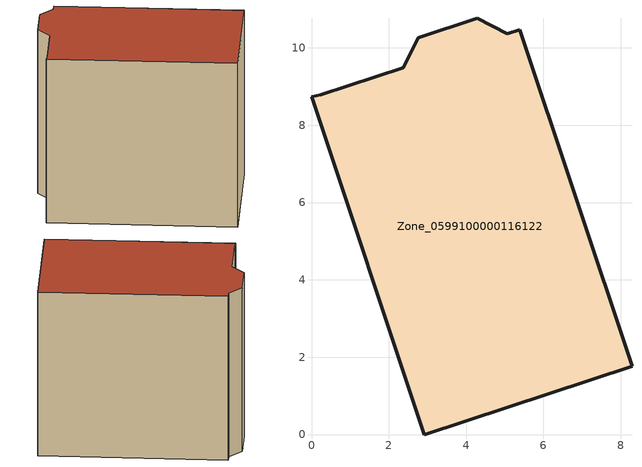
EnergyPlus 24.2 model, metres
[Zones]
Zone_0599100000116122
 floor ground (C_G): 8.29,1.76 2.92,0 0,8.73 0.24,8.79 2.37,9.48 2.76,10.26 4.29,10.76 5.06,10.36 5.38,10.47 z0
 wall outside (C_F): 4.29,10.76 2.76,10.26 2.37,9.48 0.24,8.79 0,8.73 2.92,0 8.29,1.76 5.38,10.47 5.06,10.36 4.29,10.76 z0:8.81
 roof outside (C_R): 5.06,10.36 4.29,10.76 2.76,10.26 2.37,9.48 0.24,8.79 0,8.73 2.92,0 8.29,1.76 5.38,10.47 z8.81
[BUILDING]
Pand.0599100000116122: North Axis=0; Terrain=City; Loads Convergence Tolerance Value=0.04; Temperature Convergence Tolerance Value=0.4; Solar Distribution=FullExterior; Maximum Number of Warmup Days=25; Minimum Number of Warmup Days=1
[Site:Location]
Rotterdam.The.Hague.AP_ZH_NLD Design_Conditions: Latitude=51.96; Longitude=4.45; Time Zone=1; Elevation=-4.5
[SITE:GROUNDTEMPERATURE:BUILDINGSURFACE]
18, 18, 18, 18, 18, 18, 18, 18, 18, 18, 18, 18
[MATERIAL] Thermal Absorptance=0.9; Solar Absorptance=0.7; Visible Absorptance=0.7
Name | Roughness | Thickness | Conductivity | Density | Specific Heat
G.TI.1946 | MediumSmooth | 0.15 | 1 | 540 | 1210
F.TI.1946 | Rough | 0.3 | 0.857143 | 1920 | 840
R.TI.1946 | MediumRough | 0.2 | 0.1 | 1500 | 1000
[CONSTRUCTION]
C_G: G.TI.1946
C_F: F.TI.1946
C_R: R.TI.1946
[ZONE]
Zone_0599100000116122: Type=1; Multiplier=1; Ceiling Height=Autocalculate; Volume=Autocalculate; Floor Area=autocalculate; Part of Total Floor Area=Yes
[ZONEINFILTRATION:DESIGNFLOWRATE]
Infil_Zone_0599100000116122: Zone or ZoneList or Space or SpaceList=Zone_0599100000116122; Schedule=AlwaysOn; Design Flow Rate Calculation Method=Flow/Area; Flow Rate per Floor Area=0.003; Constant Term Coefficient=1; Temperature Term Coefficient=0; Velocity Term Coefficient=0; Velocity Squared Term Coefficient=0
[HVACTEMPLATE:ZONE:IDEALLOADSAIRSYSTEM]
Zone_0599100000116122: Maximum Heating Supply Air Temperature=50; Minimum Cooling Supply Air Temperature=13; Maximum Heating Supply Air Humidity Ratio=0.0156; Minimum Cooling Supply Air Humidity Ratio=0.0077; Heating Limit=NoLimit; Cooling Limit=NoLimit; Dehumidification Control Type=ConstantSensibleHeatRatio; Cooling Sensible Heat Ratio=0.7; Dehumidification Setpoint=60; Humidification Control Type=None; Humidification Setpoint=30; Outdoor Air Method=None; Outdoor Air Flow Rate per Person=0.00944; Outdoor Air Flow Rate per Zone Floor Area=0; Outdoor Air Flow Rate per Zone=0; Demand Controlled Ventilation Type=None; Outdoor Air Economizer Type=NoEconomizer; Heat Recovery Type=None; Sensible Heat Recovery Effectiveness=0.7; Latent Heat Recovery Effectiveness=0.65
[ZONECONTROL:THERMOSTAT]
ThermostatControl_Zone_0599100000116122: Zone or ZoneList=Zone_0599100000116122; Control Type Schedule=DualSetpointControlType; Control 1=Thermostat_Zone_0599100000116122; Temperature Difference Between Cutout And Setpoint=0
[THERMOSTATSETPOINT:DUALSETPOINT]
Thermostat_Zone_0599100000116122: Heating Setpoint Temperature Schedule=HeatingSetpoint_Zone_0599100000116122; Cooling Setpoint Temperature Schedule=CoolingSetpoint_Zone_0599100000116122
[SCHEDULE:COMPACT]
HeatingSetpoint_Zone_0599100000116122: Through: 12/31, For: AllDays, Until: 24:00, 21
CoolingSetpoint_Zone_0599100000116122: Through: 12/31, For: AllDays, Until: 24:00, 24
DualSetpointControlType: Through: 12/31, For: AllDays, Until: 24:00, 4
AlwaysOn: Through: 12/31, For: AllDays, Until: 24:00, 1
